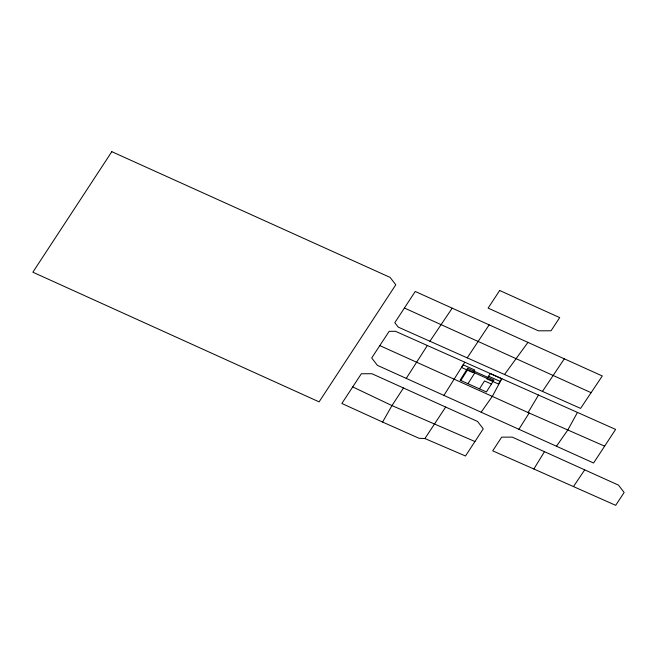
<?xml version="1.0" encoding="UTF-8"?>
<svg xmlns="http://www.w3.org/2000/svg" width="657" height="657" viewBox="0 0 657 657"><rect width="100%" height="100%" fill="white"/><g stroke="black" fill="none" stroke-linecap="round" stroke-linejoin="round"><path stroke-width="0.99" d="M501.784 378.728L498.433 384L486.903 378.843L490.253 373.57L501.784 378.728L492.52 396.048L481.138 412.218L377.389 365.349L371.698 357.966L389.158 331.342L395.465 331.292L615.609 429.423L593.583 463.004L481.138 412.218M577.462 412.424L567.812 429.99L556.463 446.234M382.588 422.057L419.092 438.301L424.907 438.548L465.484 455.991L483.265 428.832L477.565 421.466L371.911 373.726L361.342 373.759L341.854 403.48L382.588 422.057L391.958 405.591L403.48 387.983M379.787 345.598L528.08 412.539L538.502 395.054M533.87 468.991L615.675 505.323L624.15 492.487L618.451 485.104L512.246 437.119L501.677 437.151L492.709 450.842L533.87 468.991L544.464 451.679M443.918 395.399L464.795 362.204M460.836 380.518L467.62 369.751L493.235 381.167M518.899 429.276L529.172 413.015M467.956 383.696L474.773 372.946M479.479 388.854L484.505 380.945L491.42 384.033M406.248 378.383L427.354 345.508M404.408 308.018L394.8 322.718L398.232 327.12L580.583 408.399L602.28 375.968L415.249 291.478L404.408 308.018L591.086 392.681M445.676 407.044L424.907 438.548M429.916 341.238L452.197 308.174M467.217 357.868L489.161 324.862M542.46 391.408L564.322 358.821M573.528 486.492L584.714 469.862M504.535 374.498L527.949 342.396M474.954 441.529L391.958 405.591L352.719 386.924M528.08 412.539L604.67 446.177M488.578 376.206L500.108 381.364M463.218 364.865L461.543 367.501L473.073 372.659L474.748 370.022L463.218 364.865M467.612 368.298L460.081 380.173L486.402 391.95L493.933 380.075L467.612 368.298M111.813 151.677L32.85 272.203L319.088 401.862L395.801 284.768L390.102 277.402L111.813 151.677M499.673 290.493L488.126 308.108L538.379 330.808L551.059 330.775L559.698 317.602L499.673 290.493"/></g></svg>
